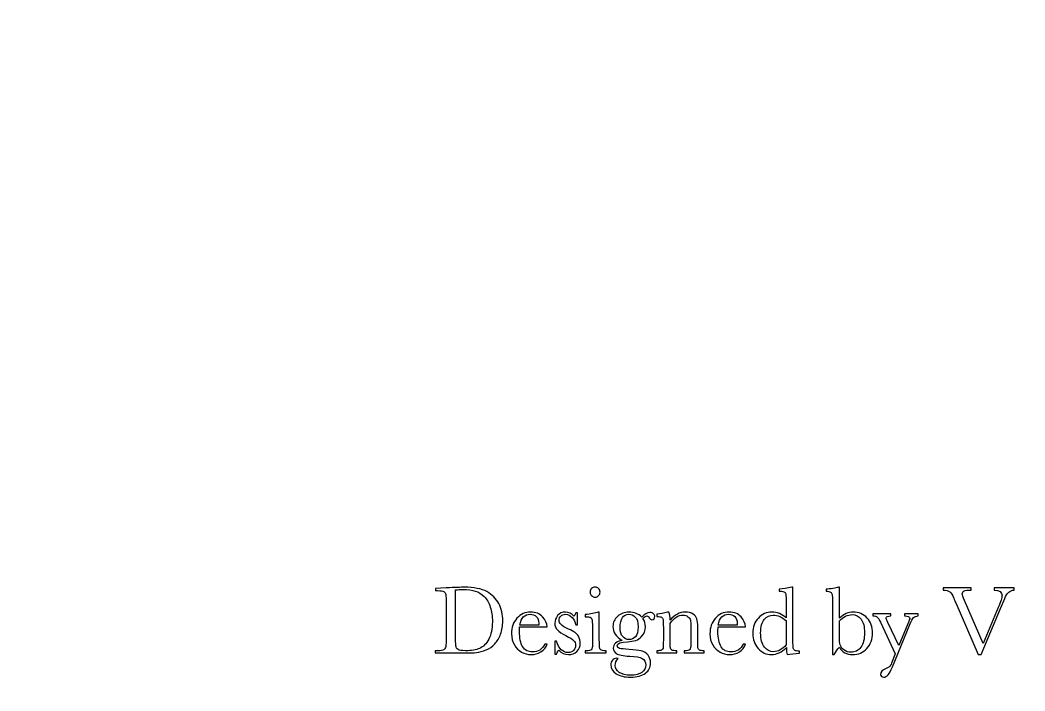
# Model space of a CAD drawing. Header units: centimetres. Extents: x -233 to -82, y 123 to 153.
# Drawn here: x -127.895 to -126.09, y 132.657 to 133.861 of the extents above; entities that cross this region are included whole.
import ezdxf

# ---------------------------------------------------------------- set-up
doc = ezdxf.new("R2010")
doc.units = ezdxf.units.CM
doc.header["$MEASUREMENT"] = 0
doc.layers.add('layer 1', color=7, linetype='Continuous')

msp = doc.modelspace()

# ---------------------------------------------------------------- linework, layer by layer
at = {"layer": 'layer 1', "color": 1, "lineweight": 9}
msp.add_open_spline([(-126.51636, 152.75145), (-126.51636, 152.75145), (-129.7739, 152.75145), (-129.7739, 152.75145), (-129.7739, 152.75145), (-129.7739, 152.75145), (-136.26995, 149.00072), (-136.26995, 149.00072), (-136.26995, 149.00072), (-136.26995, 149.00072), (-140.02277, 142.50252), (-140.02277, 142.50252), (-140.02277, 142.50252), (-140.02277, 142.50252), (-140.02277, 134.99898), (-140.02277, 134.99898), (-140.02277, 134.99898), (-140.02277, 134.99898), (-136.26995, 128.50081), (-136.26995, 128.50081), (-136.26995, 128.50081), (-136.26995, 128.50081), (-129.7739, 124.74796), (-129.7739, 124.74796), (-129.7739, 124.74796), (-129.7739, 124.74796), (-122.27036, 124.74796), (-122.27036, 124.74796), (-122.27036, 124.74796), (-122.27036, 124.74796), (-115.77213, 128.50081), (-115.77213, 128.50081), (-115.77213, 128.50081), (-115.77213, 128.50081), (-112.02146, 134.99898), (-112.02146, 134.99898), (-112.02146, 134.99898), (-112.02146, 134.99898), (-112.02146, 142.50252), (-112.02146, 142.50252), (-112.02146, 142.50252), (-112.02146, 142.50252), (-115.77213, 149.00072), (-115.77213, 149.00072), (-115.77213, 149.00072), (-115.77213, 149.00072), (-122.27036, 152.75145), (-122.27036, 152.75145), (-122.27036, 152.75145), (-122.27036, 152.75145), (-125.51514, 152.75145), (-125.51514, 152.75145)], degree=3, knots=[0, 0, 0, 0, 0.0714286, 0.0714286, 0.0714286, 0.0714286, 0.1428571, 0.1428571, 0.1428571, 0.1428571, 0.2142857, 0.2142857, 0.2142857, 0.2142857, 0.2857143, 0.2857143, 0.2857143, 0.2857143, 0.3571429, 0.3571429, 0.3571429, 0.3571429, 0.4285714, 0.4285714, 0.4285714, 0.4285714, 0.5, 0.5, 0.5, 0.5, 0.5714286, 0.5714286, 0.5714286, 0.5714286, 0.6428571, 0.6428571, 0.6428571, 0.6428571, 0.7142857, 0.7142857, 0.7142857, 0.7142857, 0.7857143, 0.7857143, 0.7857143, 0.7857143, 0.8571429, 0.8571429, 0.8571429, 0.8571429, 1, 1, 1, 1], dxfattribs=at)
at = {"layer": 'layer 1'}
for points, knots in [([(-127.14869, 132.84085), (-127.14869, 132.84085), (-127.12949, 132.8418), (-127.12949, 132.8418), (-127.12949, 132.8418), (-127.11349, 132.8426), (-127.10269, 132.843), (-127.09714, 132.843), (-127.09714, 132.843), (-127.07979, 132.843), (-127.06624, 132.84035), (-127.05654, 132.8351), (-127.05654, 132.8351), (-127.04684, 132.8298), (-127.03964, 132.82265), (-127.03489, 132.8136), (-127.03489, 132.8136), (-127.03014, 132.80455), (-127.02779, 132.7941), (-127.02779, 132.78225), (-127.02779, 132.78225), (-127.02779, 132.7737), (-127.02909, 132.7659), (-127.03164, 132.7588), (-127.03164, 132.7588), (-127.03424, 132.7517), (-127.03779, 132.7458), (-127.04229, 132.74115), (-127.04229, 132.74115), (-127.04679, 132.7365), (-127.05199, 132.73295), (-127.05794, 132.7305), (-127.05794, 132.7305), (-127.06389, 132.72805), (-127.06954, 132.7265), (-127.07489, 132.7259), (-127.07489, 132.7259), (-127.08024, 132.7253), (-127.08774, 132.725), (-127.09744, 132.725), (-127.09744, 132.725), (-127.09744, 132.725), (-127.14924, 132.725), (-127.14924, 132.725), (-127.14924, 132.725), (-127.14924, 132.725), (-127.14924, 132.72895), (-127.14924, 132.72895), (-127.14924, 132.72895), (-127.14924, 132.72895), (-127.14439, 132.72895), (-127.14439, 132.72895), (-127.14439, 132.72895), (-127.13939, 132.72895), (-127.13594, 132.7296), (-127.13399, 132.73085), (-127.13399, 132.73085), (-127.13209, 132.7321), (-127.13084, 132.7341), (-127.13029, 132.73675), (-127.13029, 132.73675), (-127.12974, 132.7394), (-127.12949, 132.74565), (-127.12949, 132.7554), (-127.12949, 132.7554), (-127.12949, 132.7554), (-127.12949, 132.81175), (-127.12949, 132.81175), (-127.12949, 132.81175), (-127.12949, 132.82105), (-127.12974, 132.82705), (-127.13029, 132.8298), (-127.13029, 132.8298), (-127.13084, 132.8325), (-127.13199, 132.83435), (-127.13374, 132.8354), (-127.13374, 132.8354), (-127.13549, 132.8364), (-127.13934, 132.8369), (-127.14524, 132.8369), (-127.14524, 132.8369), (-127.14524, 132.8369), (-127.14869, 132.8369), (-127.14869, 132.8369), (-127.14869, 132.8369), (-127.14869, 132.8369), (-127.14869, 132.84085), (-127.14869, 132.84085)], [0, 0, 0, 0, 0.0434783, 0.0434783, 0.0434783, 0.0434783, 0.0869565, 0.0869565, 0.0869565, 0.0869565, 0.1304348, 0.1304348, 0.1304348, 0.1304348, 0.173913, 0.173913, 0.173913, 0.173913, 0.2173913, 0.2173913, 0.2173913, 0.2173913, 0.2608696, 0.2608696, 0.2608696, 0.2608696, 0.3043478, 0.3043478, 0.3043478, 0.3043478, 0.3478261, 0.3478261, 0.3478261, 0.3478261, 0.3913043, 0.3913043, 0.3913043, 0.3913043, 0.4347826, 0.4347826, 0.4347826, 0.4347826, 0.4782609, 0.4782609, 0.4782609, 0.4782609, 0.5217391, 0.5217391, 0.5217391, 0.5217391, 0.5652174, 0.5652174, 0.5652174, 0.5652174, 0.6086957, 0.6086957, 0.6086957, 0.6086957, 0.6521739, 0.6521739, 0.6521739, 0.6521739, 0.6956522, 0.6956522, 0.6956522, 0.6956522, 0.7391304, 0.7391304, 0.7391304, 0.7391304, 0.7826087, 0.7826087, 0.7826087, 0.7826087, 0.826087, 0.826087, 0.826087, 0.826087, 0.8695652, 0.8695652, 0.8695652, 0.8695652, 0.9130435, 0.9130435, 0.9130435, 0.9130435, 1, 1, 1, 1]), ([(-127.11269, 132.83845), (-127.11269, 132.83845), (-127.11269, 132.7604), (-127.11269, 132.7604), (-127.11269, 132.7604), (-127.11269, 132.74885), (-127.11249, 132.74145), (-127.11204, 132.7381), (-127.11204, 132.7381), (-127.11159, 132.73475), (-127.11029, 132.73245), (-127.10814, 132.7311), (-127.10814, 132.7311), (-127.10599, 132.72975), (-127.10149, 132.72905), (-127.09454, 132.72905), (-127.09454, 132.72905), (-127.08439, 132.72905), (-127.07599, 132.73045), (-127.06944, 132.73325), (-127.06944, 132.73325), (-127.06289, 132.736), (-127.05744, 132.7415), (-127.05304, 132.7497), (-127.05304, 132.7497), (-127.04869, 132.75785), (-127.04649, 132.7683), (-127.04649, 132.781), (-127.04649, 132.781), (-127.04649, 132.79085), (-127.04774, 132.7997), (-127.05029, 132.80745), (-127.05029, 132.80745), (-127.05284, 132.8152), (-127.05654, 132.8215), (-127.06129, 132.82635), (-127.06129, 132.82635), (-127.06604, 132.8312), (-127.07134, 132.8345), (-127.07714, 132.83625), (-127.07714, 132.83625), (-127.08294, 132.838), (-127.09039, 132.83885), (-127.09944, 132.83885), (-127.09944, 132.83885), (-127.10379, 132.83885), (-127.10824, 132.8387), (-127.11269, 132.83845)], [0, 0, 0, 0, 0.0769231, 0.0769231, 0.0769231, 0.0769231, 0.1538462, 0.1538462, 0.1538462, 0.1538462, 0.2307692, 0.2307692, 0.2307692, 0.2307692, 0.3076923, 0.3076923, 0.3076923, 0.3076923, 0.3846154, 0.3846154, 0.3846154, 0.3846154, 0.4615385, 0.4615385, 0.4615385, 0.4615385, 0.5384615, 0.5384615, 0.5384615, 0.5384615, 0.6153846, 0.6153846, 0.6153846, 0.6153846, 0.6923077, 0.6923077, 0.6923077, 0.6923077, 0.7692308, 0.7692308, 0.7692308, 0.7692308, 0.8461538, 0.8461538, 0.8461538, 0.8461538, 1, 1, 1, 1]), ([(-126.87094, 132.8344), (-126.87094, 132.83685), (-126.87004, 132.839), (-126.86829, 132.8408), (-126.86829, 132.8408), (-126.86654, 132.84255), (-126.86444, 132.84345), (-126.86199, 132.84345), (-126.86199, 132.84345), (-126.85954, 132.84345), (-126.85744, 132.84255), (-126.85569, 132.8408), (-126.85569, 132.8408), (-126.85394, 132.839), (-126.85309, 132.83685), (-126.85309, 132.8344), (-126.85309, 132.8344), (-126.85309, 132.83185), (-126.85394, 132.8297), (-126.85569, 132.82795), (-126.85569, 132.82795), (-126.85744, 132.82615), (-126.85954, 132.82525), (-126.86199, 132.82525), (-126.86199, 132.82525), (-126.86444, 132.82525), (-126.86654, 132.82615), (-126.86829, 132.82795), (-126.86829, 132.82795), (-126.87004, 132.8297), (-126.87094, 132.83185), (-126.87094, 132.8344)], [0, 0, 0, 0, 0.1111111, 0.1111111, 0.1111111, 0.1111111, 0.2222222, 0.2222222, 0.2222222, 0.2222222, 0.3333333, 0.3333333, 0.3333333, 0.3333333, 0.4444444, 0.4444444, 0.4444444, 0.4444444, 0.5555556, 0.5555556, 0.5555556, 0.5555556, 0.6666667, 0.6666667, 0.6666667, 0.6666667, 0.7777778, 0.7777778, 0.7777778, 0.7777778, 1, 1, 1, 1]), ([(-126.51884, 132.78805), (-126.51884, 132.78805), (-126.51884, 132.8156), (-126.51884, 132.8156), (-126.51884, 132.8156), (-126.51884, 132.82315), (-126.51894, 132.8279), (-126.51914, 132.82985), (-126.51914, 132.82985), (-126.51934, 132.8318), (-126.52014, 132.83325), (-126.52159, 132.8343), (-126.52159, 132.8343), (-126.52304, 132.83535), (-126.52564, 132.83585), (-126.52929, 132.83585), (-126.52929, 132.83585), (-126.52929, 132.83585), (-126.53109, 132.83585), (-126.53109, 132.83585), (-126.53109, 132.83585), (-126.53109, 132.83585), (-126.53109, 132.8398), (-126.53109, 132.8398), (-126.53109, 132.8398), (-126.52414, 132.83995), (-126.51654, 132.8412), (-126.50824, 132.84345), (-126.50824, 132.84345), (-126.50824, 132.84345), (-126.50644, 132.84345), (-126.50644, 132.84345), (-126.50644, 132.84345), (-126.50644, 132.84345), (-126.50644, 132.7486), (-126.50644, 132.7486), (-126.50644, 132.7486), (-126.50644, 132.7404), (-126.50629, 132.7354), (-126.50599, 132.73365), (-126.50599, 132.73365), (-126.50574, 132.73185), (-126.50484, 132.7305), (-126.50329, 132.72965), (-126.50329, 132.72965), (-126.50179, 132.7288), (-126.49899, 132.72835), (-126.49484, 132.72835), (-126.49484, 132.72835), (-126.49484, 132.72835), (-126.49484, 132.7244), (-126.49484, 132.7244), (-126.49484, 132.7244), (-126.50319, 132.72425), (-126.51059, 132.7235), (-126.51704, 132.72215), (-126.51704, 132.72215), (-126.51774, 132.72485), (-126.51809, 132.7291), (-126.51809, 132.7349), (-126.51809, 132.7349), (-126.52234, 132.73065), (-126.52669, 132.7275), (-126.53119, 132.72535), (-126.53119, 132.72535), (-126.53574, 132.7232), (-126.54039, 132.72215), (-126.54519, 132.72215), (-126.54519, 132.72215), (-126.55434, 132.72215), (-126.56219, 132.72585), (-126.56884, 132.7332), (-126.56884, 132.7332), (-126.57549, 132.74055), (-126.57879, 132.74945), (-126.57879, 132.7599), (-126.57879, 132.7599), (-126.57879, 132.77135), (-126.57539, 132.78065), (-126.56864, 132.78775), (-126.56864, 132.78775), (-126.56189, 132.79485), (-126.55379, 132.7984), (-126.54444, 132.7984), (-126.54444, 132.7984), (-126.53969, 132.7984), (-126.53514, 132.79755), (-126.53089, 132.7958), (-126.53089, 132.7958), (-126.52664, 132.79405), (-126.52264, 132.7915), (-126.51884, 132.78805)], [0, 0, 0, 0, 0.0416667, 0.0416667, 0.0416667, 0.0416667, 0.0833333, 0.0833333, 0.0833333, 0.0833333, 0.125, 0.125, 0.125, 0.125, 0.1666667, 0.1666667, 0.1666667, 0.1666667, 0.2083333, 0.2083333, 0.2083333, 0.2083333, 0.25, 0.25, 0.25, 0.25, 0.2916667, 0.2916667, 0.2916667, 0.2916667, 0.3333333, 0.3333333, 0.3333333, 0.3333333, 0.375, 0.375, 0.375, 0.375, 0.4166667, 0.4166667, 0.4166667, 0.4166667, 0.4583333, 0.4583333, 0.4583333, 0.4583333, 0.5, 0.5, 0.5, 0.5, 0.5416667, 0.5416667, 0.5416667, 0.5416667, 0.5833333, 0.5833333, 0.5833333, 0.5833333, 0.625, 0.625, 0.625, 0.625, 0.6666667, 0.6666667, 0.6666667, 0.6666667, 0.7083333, 0.7083333, 0.7083333, 0.7083333, 0.75, 0.75, 0.75, 0.75, 0.7916667, 0.7916667, 0.7916667, 0.7916667, 0.8333333, 0.8333333, 0.8333333, 0.8333333, 0.875, 0.875, 0.875, 0.875, 0.9166667, 0.9166667, 0.9166667, 0.9166667, 1, 1, 1, 1]), ([(-126.43214, 132.72215), (-126.43214, 132.72215), (-126.43549, 132.72215), (-126.43549, 132.72215), (-126.43549, 132.72215), (-126.43549, 132.72215), (-126.43549, 132.81655), (-126.43549, 132.81655), (-126.43549, 132.81655), (-126.43549, 132.82345), (-126.43569, 132.8279), (-126.43604, 132.8299), (-126.43604, 132.8299), (-126.43639, 132.8319), (-126.43734, 132.8334), (-126.43889, 132.8344), (-126.43889, 132.8344), (-126.44044, 132.83535), (-126.44309, 132.83585), (-126.44684, 132.83585), (-126.44684, 132.83585), (-126.44684, 132.83585), (-126.44684, 132.8398), (-126.44684, 132.8398), (-126.44684, 132.8398), (-126.44349, 132.8398), (-126.43939, 132.8402), (-126.43464, 132.841), (-126.43464, 132.841), (-126.42989, 132.8418), (-126.42664, 132.8426), (-126.42489, 132.84345), (-126.42489, 132.84345), (-126.42489, 132.84345), (-126.42309, 132.84345), (-126.42309, 132.84345), (-126.42309, 132.84345), (-126.42309, 132.84345), (-126.42309, 132.7876), (-126.42309, 132.7876), (-126.42309, 132.7876), (-126.41904, 132.79125), (-126.41499, 132.79395), (-126.41084, 132.79575), (-126.41084, 132.79575), (-126.40669, 132.7975), (-126.40254, 132.7984), (-126.39829, 132.7984), (-126.39829, 132.7984), (-126.38814, 132.7984), (-126.37979, 132.79485), (-126.37329, 132.7878), (-126.37329, 132.7878), (-126.36684, 132.78075), (-126.36359, 132.7717), (-126.36359, 132.76075), (-126.36359, 132.76075), (-126.36359, 132.7497), (-126.36689, 132.74055), (-126.37354, 132.7332), (-126.37354, 132.7332), (-126.38019, 132.72585), (-126.38884, 132.72215), (-126.39949, 132.72215), (-126.39949, 132.72215), (-126.40474, 132.72215), (-126.40929, 132.72325), (-126.41324, 132.72545), (-126.41324, 132.72545), (-126.41719, 132.7276), (-126.42044, 132.73085), (-126.42309, 132.73515), (-126.42309, 132.73515), (-126.42684, 132.7314), (-126.42984, 132.7271), (-126.43214, 132.72215)], [0, 0, 0, 0, 0.05, 0.05, 0.05, 0.05, 0.1, 0.1, 0.1, 0.1, 0.15, 0.15, 0.15, 0.15, 0.2, 0.2, 0.2, 0.2, 0.25, 0.25, 0.25, 0.25, 0.3, 0.3, 0.3, 0.3, 0.35, 0.35, 0.35, 0.35, 0.4, 0.4, 0.4, 0.4, 0.45, 0.45, 0.45, 0.45, 0.5, 0.5, 0.5, 0.5, 0.55, 0.55, 0.55, 0.55, 0.6, 0.6, 0.6, 0.6, 0.65, 0.65, 0.65, 0.65, 0.7, 0.7, 0.7, 0.7, 0.75, 0.75, 0.75, 0.75, 0.8, 0.8, 0.8, 0.8, 0.85, 0.85, 0.85, 0.85, 0.9, 0.9, 0.9, 0.9, 1, 1, 1, 1]), ([(-126.16843, 132.72225), (-126.16843, 132.72225), (-126.17378, 132.72225), (-126.17378, 132.72225), (-126.17378, 132.72225), (-126.17378, 132.72225), (-126.21408, 132.8151), (-126.21408, 132.8151), (-126.21408, 132.8151), (-126.21483, 132.81675), (-126.21603, 132.81965), (-126.21763, 132.8237), (-126.21763, 132.8237), (-126.21988, 132.8292), (-126.22223, 132.8329), (-126.22468, 132.8348), (-126.22468, 132.8348), (-126.22713, 132.8367), (-126.23113, 132.8377), (-126.23668, 132.83785), (-126.23668, 132.83785), (-126.23668, 132.83785), (-126.23668, 132.8418), (-126.23668, 132.8418), (-126.23668, 132.8418), (-126.23668, 132.8418), (-126.18638, 132.8418), (-126.18638, 132.8418), (-126.18638, 132.8418), (-126.18638, 132.8418), (-126.18638, 132.83785), (-126.18638, 132.83785), (-126.18638, 132.83785), (-126.19263, 132.83785), (-126.19683, 132.8374), (-126.19898, 132.83645), (-126.19898, 132.83645), (-126.20113, 132.8355), (-126.20223, 132.83375), (-126.20223, 132.8312), (-126.20223, 132.8312), (-126.20223, 132.82955), (-126.20088, 132.82565), (-126.19818, 132.8195), (-126.19818, 132.8195), (-126.19818, 132.8195), (-126.16458, 132.74195), (-126.16458, 132.74195), (-126.16458, 132.74195), (-126.16458, 132.74195), (-126.13763, 132.8065), (-126.13763, 132.8065), (-126.13763, 132.8065), (-126.13308, 132.81725), (-126.13083, 132.8243), (-126.13083, 132.8276), (-126.13083, 132.8276), (-126.13083, 132.8342), (-126.13548, 132.8376), (-126.14483, 132.83785), (-126.14483, 132.83785), (-126.14483, 132.83785), (-126.14483, 132.8418), (-126.14483, 132.8418), (-126.14483, 132.8418), (-126.14483, 132.8418), (-126.10918, 132.8418), (-126.10918, 132.8418), (-126.10918, 132.8418), (-126.10918, 132.8418), (-126.10918, 132.83785), (-126.10918, 132.83785), (-126.10918, 132.83785), (-126.11283, 132.8377), (-126.11598, 132.8364), (-126.11873, 132.83395), (-126.11873, 132.83395), (-126.12148, 132.8315), (-126.12388, 132.82785), (-126.12588, 132.8231), (-126.12588, 132.8231), (-126.12588, 132.8231), (-126.13373, 132.80475), (-126.13373, 132.80475), (-126.13373, 132.80475), (-126.13373, 132.80475), (-126.16843, 132.72225), (-126.16843, 132.72225)], [0, 0, 0, 0, 0.0434783, 0.0434783, 0.0434783, 0.0434783, 0.0869565, 0.0869565, 0.0869565, 0.0869565, 0.1304348, 0.1304348, 0.1304348, 0.1304348, 0.173913, 0.173913, 0.173913, 0.173913, 0.2173913, 0.2173913, 0.2173913, 0.2173913, 0.2608696, 0.2608696, 0.2608696, 0.2608696, 0.3043478, 0.3043478, 0.3043478, 0.3043478, 0.3478261, 0.3478261, 0.3478261, 0.3478261, 0.3913043, 0.3913043, 0.3913043, 0.3913043, 0.4347826, 0.4347826, 0.4347826, 0.4347826, 0.4782609, 0.4782609, 0.4782609, 0.4782609, 0.5217391, 0.5217391, 0.5217391, 0.5217391, 0.5652174, 0.5652174, 0.5652174, 0.5652174, 0.6086957, 0.6086957, 0.6086957, 0.6086957, 0.6521739, 0.6521739, 0.6521739, 0.6521739, 0.6956522, 0.6956522, 0.6956522, 0.6956522, 0.7391304, 0.7391304, 0.7391304, 0.7391304, 0.7826087, 0.7826087, 0.7826087, 0.7826087, 0.826087, 0.826087, 0.826087, 0.826087, 0.8695652, 0.8695652, 0.8695652, 0.8695652, 0.9130435, 0.9130435, 0.9130435, 0.9130435, 1, 1, 1, 1]), ([(-126.94829, 132.7717), (-126.94829, 132.7717), (-126.99749, 132.7717), (-126.99749, 132.7717), (-126.99749, 132.7717), (-126.99769, 132.7683), (-126.99779, 132.76575), (-126.99779, 132.7641), (-126.99779, 132.7641), (-126.99779, 132.7517), (-126.99584, 132.7424), (-126.99199, 132.73615), (-126.99199, 132.73615), (-126.98814, 132.7299), (-126.98234, 132.7268), (-126.97464, 132.7268), (-126.97464, 132.7268), (-126.96419, 132.7268), (-126.95679, 132.7315), (-126.95244, 132.74085), (-126.95244, 132.74085), (-126.95244, 132.74085), (-126.94829, 132.74085), (-126.94829, 132.74085), (-126.94829, 132.74085), (-126.95014, 132.735), (-126.95374, 132.7304), (-126.95919, 132.7271), (-126.95919, 132.7271), (-126.96464, 132.7238), (-126.97059, 132.72215), (-126.97704, 132.72215), (-126.97704, 132.72215), (-126.98299, 132.72215), (-126.98864, 132.72365), (-126.99394, 132.7267), (-126.99394, 132.7267), (-126.99929, 132.7297), (-127.00364, 132.73395), (-127.00699, 132.7395), (-127.00699, 132.7395), (-127.01039, 132.745), (-127.01209, 132.7517), (-127.01209, 132.75955), (-127.01209, 132.75955), (-127.01209, 132.7707), (-127.00884, 132.77995), (-127.00229, 132.78735), (-127.00229, 132.78735), (-126.99574, 132.7947), (-126.98759, 132.7984), (-126.97774, 132.7984), (-126.97774, 132.7984), (-126.96849, 132.7984), (-126.96134, 132.7956), (-126.95629, 132.78995), (-126.95629, 132.78995), (-126.95124, 132.7843), (-126.94859, 132.77825), (-126.94829, 132.7717)], [0, 0, 0, 0, 0.0625, 0.0625, 0.0625, 0.0625, 0.125, 0.125, 0.125, 0.125, 0.1875, 0.1875, 0.1875, 0.1875, 0.25, 0.25, 0.25, 0.25, 0.3125, 0.3125, 0.3125, 0.3125, 0.375, 0.375, 0.375, 0.375, 0.4375, 0.4375, 0.4375, 0.4375, 0.5, 0.5, 0.5, 0.5, 0.5625, 0.5625, 0.5625, 0.5625, 0.625, 0.625, 0.625, 0.625, 0.6875, 0.6875, 0.6875, 0.6875, 0.75, 0.75, 0.75, 0.75, 0.8125, 0.8125, 0.8125, 0.8125, 0.875, 0.875, 0.875, 0.875, 1, 1, 1, 1]), ([(-126.96334, 132.77515), (-126.96319, 132.77645), (-126.96309, 132.7776), (-126.96309, 132.77865), (-126.96309, 132.77865), (-126.96309, 132.7837), (-126.96459, 132.78765), (-126.96754, 132.79045), (-126.96754, 132.79045), (-126.97049, 132.7932), (-126.97414, 132.7946), (-126.97844, 132.7946), (-126.97844, 132.7946), (-126.98889, 132.7946), (-126.99509, 132.7881), (-126.99714, 132.77515), (-126.99714, 132.77515), (-126.99714, 132.77515), (-126.96334, 132.77515), (-126.96334, 132.77515)], [0, 0, 0, 0, 0.1666667, 0.1666667, 0.1666667, 0.1666667, 0.3333333, 0.3333333, 0.3333333, 0.3333333, 0.5, 0.5, 0.5, 0.5, 0.6666667, 0.6666667, 0.6666667, 0.6666667, 1, 1, 1, 1]), ([(-126.93444, 132.72275), (-126.93444, 132.72275), (-126.93444, 132.74595), (-126.93444, 132.74595), (-126.93444, 132.74595), (-126.93444, 132.74595), (-126.93109, 132.74595), (-126.93109, 132.74595), (-126.93109, 132.74595), (-126.92719, 132.73255), (-126.92019, 132.72585), (-126.91014, 132.72585), (-126.91014, 132.72585), (-126.90579, 132.72585), (-126.90249, 132.7272), (-126.90034, 132.72985), (-126.90034, 132.72985), (-126.89819, 132.7325), (-126.89714, 132.73535), (-126.89714, 132.7385), (-126.89714, 132.7385), (-126.89714, 132.7422), (-126.89829, 132.7452), (-126.90059, 132.74755), (-126.90059, 132.74755), (-126.90294, 132.7499), (-126.90754, 132.75275), (-126.91429, 132.7561), (-126.91429, 132.7561), (-126.92144, 132.7596), (-126.92654, 132.76305), (-126.92964, 132.76645), (-126.92964, 132.76645), (-126.93274, 132.76975), (-126.93429, 132.77385), (-126.93429, 132.77875), (-126.93429, 132.77875), (-126.93429, 132.7834), (-126.93264, 132.7878), (-126.92929, 132.79205), (-126.92929, 132.79205), (-126.92594, 132.7963), (-126.92129, 132.7984), (-126.91524, 132.7984), (-126.91524, 132.7984), (-126.90909, 132.7984), (-126.90404, 132.7959), (-126.89999, 132.7909), (-126.89999, 132.7909), (-126.89914, 132.79175), (-126.89799, 132.79385), (-126.89664, 132.79715), (-126.89664, 132.79715), (-126.89664, 132.79715), (-126.89344, 132.79715), (-126.89344, 132.79715), (-126.89344, 132.79715), (-126.89344, 132.79715), (-126.89344, 132.7754), (-126.89344, 132.7754), (-126.89344, 132.7754), (-126.89344, 132.7754), (-126.89664, 132.7754), (-126.89664, 132.7754), (-126.89664, 132.7754), (-126.89779, 132.7806), (-126.89999, 132.7851), (-126.90329, 132.78885), (-126.90329, 132.78885), (-126.90659, 132.7926), (-126.91049, 132.7945), (-126.91499, 132.7945), (-126.91499, 132.7945), (-126.91844, 132.7945), (-126.92119, 132.79345), (-126.92334, 132.79135), (-126.92334, 132.79135), (-126.92549, 132.7892), (-126.92654, 132.78675), (-126.92654, 132.7839), (-126.92654, 132.7839), (-126.92654, 132.7808), (-126.92534, 132.77815), (-126.92299, 132.7759), (-126.92299, 132.7759), (-126.92069, 132.7736), (-126.91629, 132.771), (-126.90979, 132.76805), (-126.90979, 132.76805), (-126.90004, 132.76365), (-126.89409, 132.75935), (-126.89189, 132.75515), (-126.89189, 132.75515), (-126.88974, 132.7509), (-126.88864, 132.7468), (-126.88864, 132.7429), (-126.88864, 132.7429), (-126.88864, 132.73675), (-126.89064, 132.7318), (-126.89469, 132.72795), (-126.89469, 132.72795), (-126.89874, 132.7241), (-126.90384, 132.72215), (-126.90999, 132.72215), (-126.90999, 132.72215), (-126.91644, 132.72215), (-126.92224, 132.7248), (-126.92729, 132.73015), (-126.92729, 132.73015), (-126.92884, 132.72845), (-126.93014, 132.726), (-126.93109, 132.72275), (-126.93109, 132.72275), (-126.93109, 132.72275), (-126.93444, 132.72275), (-126.93444, 132.72275)], [0, 0, 0, 0, 0.0333333, 0.0333333, 0.0333333, 0.0333333, 0.0666667, 0.0666667, 0.0666667, 0.0666667, 0.1, 0.1, 0.1, 0.1, 0.1333333, 0.1333333, 0.1333333, 0.1333333, 0.1666667, 0.1666667, 0.1666667, 0.1666667, 0.2, 0.2, 0.2, 0.2, 0.2333333, 0.2333333, 0.2333333, 0.2333333, 0.2666667, 0.2666667, 0.2666667, 0.2666667, 0.3, 0.3, 0.3, 0.3, 0.3333333, 0.3333333, 0.3333333, 0.3333333, 0.3666667, 0.3666667, 0.3666667, 0.3666667, 0.4, 0.4, 0.4, 0.4, 0.4333333, 0.4333333, 0.4333333, 0.4333333, 0.4666667, 0.4666667, 0.4666667, 0.4666667, 0.5, 0.5, 0.5, 0.5, 0.5333333, 0.5333333, 0.5333333, 0.5333333, 0.5666667, 0.5666667, 0.5666667, 0.5666667, 0.6, 0.6, 0.6, 0.6, 0.6333333, 0.6333333, 0.6333333, 0.6333333, 0.6666667, 0.6666667, 0.6666667, 0.6666667, 0.7, 0.7, 0.7, 0.7, 0.7333333, 0.7333333, 0.7333333, 0.7333333, 0.7666667, 0.7666667, 0.7666667, 0.7666667, 0.8, 0.8, 0.8, 0.8, 0.8333333, 0.8333333, 0.8333333, 0.8333333, 0.8666667, 0.8666667, 0.8666667, 0.8666667, 0.9, 0.9, 0.9, 0.9, 0.9333333, 0.9333333, 0.9333333, 0.9333333, 1, 1, 1, 1]), ([(-126.85434, 132.7984), (-126.85434, 132.7984), (-126.85434, 132.7492), (-126.85434, 132.7492), (-126.85434, 132.7492), (-126.85434, 132.74165), (-126.85424, 132.73695), (-126.85399, 132.735), (-126.85399, 132.735), (-126.85374, 132.73305), (-126.85294, 132.73155), (-126.85149, 132.7305), (-126.85149, 132.7305), (-126.85004, 132.72945), (-126.84749, 132.72895), (-126.84379, 132.72895), (-126.84379, 132.72895), (-126.84379, 132.72895), (-126.84199, 132.72895), (-126.84199, 132.72895), (-126.84199, 132.72895), (-126.84199, 132.72895), (-126.84199, 132.725), (-126.84199, 132.725), (-126.84199, 132.725), (-126.84199, 132.725), (-126.87999, 132.725), (-126.87999, 132.725), (-126.87999, 132.725), (-126.87999, 132.725), (-126.87999, 132.72895), (-126.87999, 132.72895), (-126.87999, 132.72895), (-126.87999, 132.72895), (-126.87704, 132.72895), (-126.87704, 132.72895), (-126.87704, 132.72895), (-126.87299, 132.72895), (-126.87034, 132.72955), (-126.86909, 132.73075), (-126.86909, 132.73075), (-126.86784, 132.7319), (-126.86714, 132.7333), (-126.86694, 132.73495), (-126.86694, 132.73495), (-126.86674, 132.7366), (-126.86664, 132.74135), (-126.86664, 132.7492), (-126.86664, 132.7492), (-126.86664, 132.7492), (-126.86664, 132.77055), (-126.86664, 132.77055), (-126.86664, 132.77055), (-126.86664, 132.7788), (-126.86704, 132.7839), (-126.86779, 132.78575), (-126.86779, 132.78575), (-126.86854, 132.7876), (-126.86959, 132.78875), (-126.87089, 132.7892), (-126.87089, 132.7892), (-126.87219, 132.78965), (-126.87444, 132.78985), (-126.87764, 132.78985), (-126.87764, 132.78985), (-126.87764, 132.78985), (-126.87999, 132.78985), (-126.87999, 132.78985), (-126.87999, 132.78985), (-126.87999, 132.78985), (-126.87999, 132.7938), (-126.87999, 132.7938), (-126.87999, 132.7938), (-126.86974, 132.79485), (-126.86184, 132.79635), (-126.85619, 132.7984), (-126.85619, 132.7984), (-126.85619, 132.7984), (-126.85434, 132.7984), (-126.85434, 132.7984)], [0, 0, 0, 0, 0.047619, 0.047619, 0.047619, 0.047619, 0.0952381, 0.0952381, 0.0952381, 0.0952381, 0.1428571, 0.1428571, 0.1428571, 0.1428571, 0.1904762, 0.1904762, 0.1904762, 0.1904762, 0.2380952, 0.2380952, 0.2380952, 0.2380952, 0.2857143, 0.2857143, 0.2857143, 0.2857143, 0.3333333, 0.3333333, 0.3333333, 0.3333333, 0.3809524, 0.3809524, 0.3809524, 0.3809524, 0.4285714, 0.4285714, 0.4285714, 0.4285714, 0.4761905, 0.4761905, 0.4761905, 0.4761905, 0.5238095, 0.5238095, 0.5238095, 0.5238095, 0.5714286, 0.5714286, 0.5714286, 0.5714286, 0.6190476, 0.6190476, 0.6190476, 0.6190476, 0.6666667, 0.6666667, 0.6666667, 0.6666667, 0.7142857, 0.7142857, 0.7142857, 0.7142857, 0.7619048, 0.7619048, 0.7619048, 0.7619048, 0.8095238, 0.8095238, 0.8095238, 0.8095238, 0.8571429, 0.8571429, 0.8571429, 0.8571429, 0.9047619, 0.9047619, 0.9047619, 0.9047619, 1, 1, 1, 1]), ([(-126.77819, 132.78935), (-126.77329, 132.79485), (-126.76834, 132.7976), (-126.76334, 132.7976), (-126.76334, 132.7976), (-126.76059, 132.7976), (-126.75849, 132.79685), (-126.75694, 132.7954), (-126.75694, 132.7954), (-126.75544, 132.7939), (-126.75469, 132.79225), (-126.75469, 132.79045), (-126.75469, 132.79045), (-126.75469, 132.78665), (-126.75639, 132.78475), (-126.75984, 132.78475), (-126.75984, 132.78475), (-126.76174, 132.78475), (-126.76339, 132.78595), (-126.76474, 132.7883), (-126.76474, 132.7883), (-126.76599, 132.7905), (-126.76734, 132.7916), (-126.76869, 132.7916), (-126.76869, 132.7916), (-126.77089, 132.7916), (-126.77329, 132.7901), (-126.77594, 132.7871), (-126.77594, 132.7871), (-126.77294, 132.7824), (-126.77144, 132.7774), (-126.77144, 132.7721), (-126.77144, 132.7721), (-126.77144, 132.76525), (-126.77394, 132.75915), (-126.77889, 132.75385), (-126.77889, 132.75385), (-126.78384, 132.7485), (-126.79214, 132.74565), (-126.80384, 132.74525), (-126.80384, 132.74525), (-126.81599, 132.74485), (-126.82209, 132.7424), (-126.82209, 132.73785), (-126.82209, 132.73785), (-126.82209, 132.7357), (-126.82074, 132.7342), (-126.81799, 132.73335), (-126.81799, 132.73335), (-126.81529, 132.73245), (-126.80959, 132.73175), (-126.80094, 132.7313), (-126.80094, 132.7313), (-126.79144, 132.73085), (-126.78414, 132.72995), (-126.77904, 132.72865), (-126.77904, 132.72865), (-126.77394, 132.72735), (-126.76984, 132.72475), (-126.76679, 132.72085), (-126.76679, 132.72085), (-126.76374, 132.71695), (-126.76224, 132.7123), (-126.76224, 132.7069), (-126.76224, 132.7069), (-126.76224, 132.69935), (-126.76534, 132.6932), (-126.77154, 132.68855), (-126.77154, 132.68855), (-126.77774, 132.6839), (-126.78669, 132.6816), (-126.79834, 132.6816), (-126.79834, 132.6816), (-126.80899, 132.6816), (-126.81754, 132.68365), (-126.82399, 132.6878), (-126.82399, 132.6878), (-126.83044, 132.69195), (-126.83364, 132.69715), (-126.83364, 132.70345), (-126.83364, 132.70345), (-126.83364, 132.70695), (-126.83274, 132.7098), (-126.83089, 132.71205), (-126.83089, 132.71205), (-126.82904, 132.7143), (-126.82644, 132.71545), (-126.82304, 132.71545), (-126.82304, 132.71545), (-126.82214, 132.71545), (-126.82129, 132.7153), (-126.82054, 132.715), (-126.82054, 132.715), (-126.82409, 132.7111), (-126.82589, 132.70695), (-126.82589, 132.7026), (-126.82589, 132.7026), (-126.82589, 132.69755), (-126.82354, 132.6934), (-126.81879, 132.69005), (-126.81879, 132.69005), (-126.81404, 132.68675), (-126.80699, 132.6851), (-126.79754, 132.6851), (-126.79754, 132.6851), (-126.78919, 132.6851), (-126.78264, 132.6868), (-126.77794, 132.69015), (-126.77794, 132.69015), (-126.77329, 132.6935), (-126.77094, 132.6978), (-126.77094, 132.70305), (-126.77094, 132.70305), (-126.77094, 132.7088), (-126.77304, 132.71285), (-126.77724, 132.7152), (-126.77724, 132.7152), (-126.78144, 132.7175), (-126.78889, 132.71885), (-126.79964, 132.7193), (-126.79964, 132.7193), (-126.81199, 132.71985), (-126.81999, 132.72135), (-126.82364, 132.7239), (-126.82364, 132.7239), (-126.82734, 132.72635), (-126.82919, 132.72955), (-126.82919, 132.73345), (-126.82919, 132.73345), (-126.82919, 132.74095), (-126.82394, 132.7457), (-126.81339, 132.74765), (-126.81339, 132.74765), (-126.81884, 132.75085), (-126.82294, 132.75455), (-126.82569, 132.7587), (-126.82569, 132.7587), (-126.82844, 132.76285), (-126.82984, 132.76745), (-126.82984, 132.77255), (-126.82984, 132.77255), (-126.82984, 132.7797), (-126.82699, 132.7858), (-126.82134, 132.79085), (-126.82134, 132.79085), (-126.81569, 132.7959), (-126.80899, 132.7984), (-126.80124, 132.7984), (-126.80124, 132.7984), (-126.79169, 132.7984), (-126.78399, 132.7954), (-126.77819, 132.78935)], [0, 0, 0, 0, 0.025641, 0.025641, 0.025641, 0.025641, 0.0512821, 0.0512821, 0.0512821, 0.0512821, 0.0769231, 0.0769231, 0.0769231, 0.0769231, 0.1025641, 0.1025641, 0.1025641, 0.1025641, 0.1282051, 0.1282051, 0.1282051, 0.1282051, 0.1538462, 0.1538462, 0.1538462, 0.1538462, 0.1794872, 0.1794872, 0.1794872, 0.1794872, 0.2051282, 0.2051282, 0.2051282, 0.2051282, 0.2307692, 0.2307692, 0.2307692, 0.2307692, 0.2564103, 0.2564103, 0.2564103, 0.2564103, 0.2820513, 0.2820513, 0.2820513, 0.2820513, 0.3076923, 0.3076923, 0.3076923, 0.3076923, 0.3333333, 0.3333333, 0.3333333, 0.3333333, 0.3589744, 0.3589744, 0.3589744, 0.3589744, 0.3846154, 0.3846154, 0.3846154, 0.3846154, 0.4102564, 0.4102564, 0.4102564, 0.4102564, 0.4358974, 0.4358974, 0.4358974, 0.4358974, 0.4615385, 0.4615385, 0.4615385, 0.4615385, 0.4871795, 0.4871795, 0.4871795, 0.4871795, 0.5128205, 0.5128205, 0.5128205, 0.5128205, 0.5384615, 0.5384615, 0.5384615, 0.5384615, 0.5641026, 0.5641026, 0.5641026, 0.5641026, 0.5897436, 0.5897436, 0.5897436, 0.5897436, 0.6153846, 0.6153846, 0.6153846, 0.6153846, 0.6410256, 0.6410256, 0.6410256, 0.6410256, 0.6666667, 0.6666667, 0.6666667, 0.6666667, 0.6923077, 0.6923077, 0.6923077, 0.6923077, 0.7179487, 0.7179487, 0.7179487, 0.7179487, 0.7435897, 0.7435897, 0.7435897, 0.7435897, 0.7692308, 0.7692308, 0.7692308, 0.7692308, 0.7948718, 0.7948718, 0.7948718, 0.7948718, 0.8205128, 0.8205128, 0.8205128, 0.8205128, 0.8461538, 0.8461538, 0.8461538, 0.8461538, 0.8717949, 0.8717949, 0.8717949, 0.8717949, 0.8974359, 0.8974359, 0.8974359, 0.8974359, 0.9230769, 0.9230769, 0.9230769, 0.9230769, 0.9487179, 0.9487179, 0.9487179, 0.9487179, 1, 1, 1, 1]), ([(-126.81694, 132.77055), (-126.81694, 132.76315), (-126.81539, 132.75775), (-126.81234, 132.7543), (-126.81234, 132.7543), (-126.80929, 132.75085), (-126.80544, 132.7491), (-126.80074, 132.7491), (-126.80074, 132.7491), (-126.79639, 132.7491), (-126.79264, 132.7508), (-126.78949, 132.75425), (-126.78949, 132.75425), (-126.78634, 132.75765), (-126.78479, 132.7636), (-126.78479, 132.77205), (-126.78479, 132.77205), (-126.78479, 132.7805), (-126.78644, 132.78635), (-126.78979, 132.7896), (-126.78979, 132.7896), (-126.79314, 132.7928), (-126.79689, 132.7944), (-126.80109, 132.7944), (-126.80109, 132.7944), (-126.80634, 132.7944), (-126.81029, 132.79245), (-126.81294, 132.7885), (-126.81294, 132.7885), (-126.81559, 132.78455), (-126.81694, 132.77855), (-126.81694, 132.77055)], [0, 0, 0, 0, 0.1111111, 0.1111111, 0.1111111, 0.1111111, 0.2222222, 0.2222222, 0.2222222, 0.2222222, 0.3333333, 0.3333333, 0.3333333, 0.3333333, 0.4444444, 0.4444444, 0.4444444, 0.4444444, 0.5555556, 0.5555556, 0.5555556, 0.5555556, 0.6666667, 0.6666667, 0.6666667, 0.6666667, 0.7777778, 0.7777778, 0.7777778, 0.7777778, 1, 1, 1, 1]), ([(-126.73164, 132.7984), (-126.73164, 132.7984), (-126.72934, 132.7984), (-126.72934, 132.7984), (-126.72934, 132.7984), (-126.72799, 132.79485), (-126.72724, 132.79), (-126.72709, 132.78385), (-126.72709, 132.78385), (-126.72294, 132.7887), (-126.71864, 132.79235), (-126.71409, 132.7948), (-126.71409, 132.7948), (-126.70954, 132.7972), (-126.70484, 132.7984), (-126.69989, 132.7984), (-126.69989, 132.7984), (-126.69424, 132.7984), (-126.68964, 132.7972), (-126.68604, 132.79485), (-126.68604, 132.79485), (-126.68244, 132.7925), (-126.68014, 132.7896), (-126.67909, 132.7862), (-126.67909, 132.7862), (-126.67804, 132.78275), (-126.67754, 132.7778), (-126.67754, 132.77125), (-126.67754, 132.77125), (-126.67754, 132.77125), (-126.67754, 132.7492), (-126.67754, 132.7492), (-126.67754, 132.7492), (-126.67754, 132.74105), (-126.67739, 132.73605), (-126.67709, 132.7343), (-126.67709, 132.7343), (-126.67684, 132.73255), (-126.67594, 132.7312), (-126.67439, 132.7303), (-126.67439, 132.7303), (-126.67289, 132.7294), (-126.67009, 132.72895), (-126.66604, 132.72895), (-126.66604, 132.72895), (-126.66604, 132.72895), (-126.66604, 132.725), (-126.66604, 132.725), (-126.66604, 132.725), (-126.66604, 132.725), (-126.70209, 132.725), (-126.70209, 132.725), (-126.70209, 132.725), (-126.70209, 132.725), (-126.70209, 132.72895), (-126.70209, 132.72895), (-126.70209, 132.72895), (-126.70209, 132.72895), (-126.70049, 132.72895), (-126.70049, 132.72895), (-126.70049, 132.72895), (-126.69634, 132.72895), (-126.69364, 132.72955), (-126.69239, 132.7308), (-126.69239, 132.7308), (-126.69114, 132.732), (-126.69039, 132.7334), (-126.69024, 132.735), (-126.69024, 132.735), (-126.69009, 132.7366), (-126.68999, 132.74135), (-126.68999, 132.7492), (-126.68999, 132.7492), (-126.68999, 132.7492), (-126.68999, 132.77195), (-126.68999, 132.77195), (-126.68999, 132.77195), (-126.68999, 132.7775), (-126.69024, 132.7815), (-126.69079, 132.7839), (-126.69079, 132.7839), (-126.69134, 132.78625), (-126.69279, 132.78835), (-126.69514, 132.7902), (-126.69514, 132.7902), (-126.69754, 132.79205), (-126.70059, 132.79295), (-126.70424, 132.79295), (-126.70424, 132.79295), (-126.70844, 132.79295), (-126.71244, 132.7917), (-126.71624, 132.7892), (-126.71624, 132.7892), (-126.72009, 132.7867), (-126.72369, 132.78295), (-126.72709, 132.77795), (-126.72709, 132.77795), (-126.72709, 132.77795), (-126.72709, 132.7492), (-126.72709, 132.7492), (-126.72709, 132.7492), (-126.72709, 132.74105), (-126.72694, 132.73605), (-126.72659, 132.7343), (-126.72659, 132.7343), (-126.72629, 132.73255), (-126.72539, 132.7312), (-126.72384, 132.7303), (-126.72384, 132.7303), (-126.72234, 132.7294), (-126.71954, 132.72895), (-126.71539, 132.72895), (-126.71539, 132.72895), (-126.71539, 132.72895), (-126.71539, 132.725), (-126.71539, 132.725), (-126.71539, 132.725), (-126.71539, 132.725), (-126.75104, 132.725), (-126.75104, 132.725), (-126.75104, 132.725), (-126.75104, 132.725), (-126.75104, 132.72895), (-126.75104, 132.72895), (-126.75104, 132.72895), (-126.74709, 132.72895), (-126.74429, 132.72935), (-126.74274, 132.73015), (-126.74274, 132.73015), (-126.74119, 132.73095), (-126.74024, 132.7322), (-126.73989, 132.73385), (-126.73989, 132.73385), (-126.73954, 132.7355), (-126.73934, 132.7406), (-126.73934, 132.7492), (-126.73934, 132.7492), (-126.73934, 132.7492), (-126.73934, 132.7702), (-126.73934, 132.7702), (-126.73934, 132.7702), (-126.73934, 132.77845), (-126.73949, 132.78345), (-126.73979, 132.7852), (-126.73979, 132.7852), (-126.74009, 132.78695), (-126.74099, 132.78825), (-126.74254, 132.78915), (-126.74254, 132.78915), (-126.74409, 132.79), (-126.74689, 132.79045), (-126.75104, 132.79045), (-126.75104, 132.79045), (-126.75104, 132.79045), (-126.75104, 132.7944), (-126.75104, 132.7944), (-126.75104, 132.7944), (-126.74469, 132.7951), (-126.73824, 132.79645), (-126.73164, 132.7984)], [0, 0, 0, 0, 0.0243902, 0.0243902, 0.0243902, 0.0243902, 0.0487805, 0.0487805, 0.0487805, 0.0487805, 0.0731707, 0.0731707, 0.0731707, 0.0731707, 0.097561, 0.097561, 0.097561, 0.097561, 0.1219512, 0.1219512, 0.1219512, 0.1219512, 0.1463415, 0.1463415, 0.1463415, 0.1463415, 0.1707317, 0.1707317, 0.1707317, 0.1707317, 0.195122, 0.195122, 0.195122, 0.195122, 0.2195122, 0.2195122, 0.2195122, 0.2195122, 0.2439024, 0.2439024, 0.2439024, 0.2439024, 0.2682927, 0.2682927, 0.2682927, 0.2682927, 0.2926829, 0.2926829, 0.2926829, 0.2926829, 0.3170732, 0.3170732, 0.3170732, 0.3170732, 0.3414634, 0.3414634, 0.3414634, 0.3414634, 0.3658537, 0.3658537, 0.3658537, 0.3658537, 0.3902439, 0.3902439, 0.3902439, 0.3902439, 0.4146341, 0.4146341, 0.4146341, 0.4146341, 0.4390244, 0.4390244, 0.4390244, 0.4390244, 0.4634146, 0.4634146, 0.4634146, 0.4634146, 0.4878049, 0.4878049, 0.4878049, 0.4878049, 0.5121951, 0.5121951, 0.5121951, 0.5121951, 0.5365854, 0.5365854, 0.5365854, 0.5365854, 0.5609756, 0.5609756, 0.5609756, 0.5609756, 0.5853659, 0.5853659, 0.5853659, 0.5853659, 0.6097561, 0.6097561, 0.6097561, 0.6097561, 0.6341463, 0.6341463, 0.6341463, 0.6341463, 0.6585366, 0.6585366, 0.6585366, 0.6585366, 0.6829268, 0.6829268, 0.6829268, 0.6829268, 0.7073171, 0.7073171, 0.7073171, 0.7073171, 0.7317073, 0.7317073, 0.7317073, 0.7317073, 0.7560976, 0.7560976, 0.7560976, 0.7560976, 0.7804878, 0.7804878, 0.7804878, 0.7804878, 0.804878, 0.804878, 0.804878, 0.804878, 0.8292683, 0.8292683, 0.8292683, 0.8292683, 0.8536585, 0.8536585, 0.8536585, 0.8536585, 0.8780488, 0.8780488, 0.8780488, 0.8780488, 0.902439, 0.902439, 0.902439, 0.902439, 0.9268293, 0.9268293, 0.9268293, 0.9268293, 0.9512195, 0.9512195, 0.9512195, 0.9512195, 1, 1, 1, 1]), ([(-126.59179, 132.7717), (-126.59179, 132.7717), (-126.64099, 132.7717), (-126.64099, 132.7717), (-126.64099, 132.7717), (-126.64119, 132.7683), (-126.64129, 132.76575), (-126.64129, 132.7641), (-126.64129, 132.7641), (-126.64129, 132.7517), (-126.63934, 132.7424), (-126.63549, 132.73615), (-126.63549, 132.73615), (-126.63164, 132.7299), (-126.62584, 132.7268), (-126.61814, 132.7268), (-126.61814, 132.7268), (-126.60769, 132.7268), (-126.60029, 132.7315), (-126.59594, 132.74085), (-126.59594, 132.74085), (-126.59594, 132.74085), (-126.59179, 132.74085), (-126.59179, 132.74085), (-126.59179, 132.74085), (-126.59364, 132.735), (-126.59724, 132.7304), (-126.60269, 132.7271), (-126.60269, 132.7271), (-126.60814, 132.7238), (-126.61409, 132.72215), (-126.62054, 132.72215), (-126.62054, 132.72215), (-126.62649, 132.72215), (-126.63214, 132.72365), (-126.63744, 132.7267), (-126.63744, 132.7267), (-126.64279, 132.7297), (-126.64714, 132.73395), (-126.65049, 132.7395), (-126.65049, 132.7395), (-126.65389, 132.745), (-126.65559, 132.7517), (-126.65559, 132.75955), (-126.65559, 132.75955), (-126.65559, 132.7707), (-126.65234, 132.77995), (-126.64579, 132.78735), (-126.64579, 132.78735), (-126.63924, 132.7947), (-126.63109, 132.7984), (-126.62124, 132.7984), (-126.62124, 132.7984), (-126.61199, 132.7984), (-126.60484, 132.7956), (-126.59979, 132.78995), (-126.59979, 132.78995), (-126.59474, 132.7843), (-126.59209, 132.77825), (-126.59179, 132.7717)], [0, 0, 0, 0, 0.0625, 0.0625, 0.0625, 0.0625, 0.125, 0.125, 0.125, 0.125, 0.1875, 0.1875, 0.1875, 0.1875, 0.25, 0.25, 0.25, 0.25, 0.3125, 0.3125, 0.3125, 0.3125, 0.375, 0.375, 0.375, 0.375, 0.4375, 0.4375, 0.4375, 0.4375, 0.5, 0.5, 0.5, 0.5, 0.5625, 0.5625, 0.5625, 0.5625, 0.625, 0.625, 0.625, 0.625, 0.6875, 0.6875, 0.6875, 0.6875, 0.75, 0.75, 0.75, 0.75, 0.8125, 0.8125, 0.8125, 0.8125, 0.875, 0.875, 0.875, 0.875, 1, 1, 1, 1]), ([(-126.60684, 132.77515), (-126.60669, 132.77645), (-126.60659, 132.7776), (-126.60659, 132.77865), (-126.60659, 132.77865), (-126.60659, 132.7837), (-126.60809, 132.78765), (-126.61104, 132.79045), (-126.61104, 132.79045), (-126.61399, 132.7932), (-126.61764, 132.7946), (-126.62194, 132.7946), (-126.62194, 132.7946), (-126.63239, 132.7946), (-126.63859, 132.7881), (-126.64064, 132.77515), (-126.64064, 132.77515), (-126.64064, 132.77515), (-126.60684, 132.77515), (-126.60684, 132.77515)], [0, 0, 0, 0, 0.1666667, 0.1666667, 0.1666667, 0.1666667, 0.3333333, 0.3333333, 0.3333333, 0.3333333, 0.5, 0.5, 0.5, 0.5, 0.6666667, 0.6666667, 0.6666667, 0.6666667, 1, 1, 1, 1]), ([(-126.51884, 132.78305), (-126.52264, 132.7863), (-126.52644, 132.78875), (-126.53024, 132.7904), (-126.53024, 132.7904), (-126.53409, 132.79205), (-126.53794, 132.79285), (-126.54179, 132.79285), (-126.54179, 132.79285), (-126.54824, 132.79285), (-126.55364, 132.79035), (-126.55799, 132.7854), (-126.55799, 132.7854), (-126.56234, 132.7804), (-126.56449, 132.77225), (-126.56449, 132.7609), (-126.56449, 132.7609), (-126.56449, 132.74945), (-126.56224, 132.741), (-126.55779, 132.73555), (-126.55779, 132.73555), (-126.55334, 132.7301), (-126.54789, 132.72735), (-126.54134, 132.72735), (-126.54134, 132.72735), (-126.53699, 132.72735), (-126.53294, 132.7284), (-126.52919, 132.73045), (-126.52919, 132.73045), (-126.52544, 132.7325), (-126.52199, 132.7356), (-126.51884, 132.73975), (-126.51884, 132.73975), (-126.51884, 132.73975), (-126.51884, 132.78305), (-126.51884, 132.78305)], [0, 0, 0, 0, 0.1, 0.1, 0.1, 0.1, 0.2, 0.2, 0.2, 0.2, 0.3, 0.3, 0.3, 0.3, 0.4, 0.4, 0.4, 0.4, 0.5, 0.5, 0.5, 0.5, 0.6, 0.6, 0.6, 0.6, 0.7, 0.7, 0.7, 0.7, 0.8, 0.8, 0.8, 0.8, 1, 1, 1, 1]), ([(-126.42309, 132.78255), (-126.42309, 132.78255), (-126.42309, 132.7549), (-126.42309, 132.7549), (-126.42309, 132.7549), (-126.42309, 132.74775), (-126.42259, 132.74265), (-126.42164, 132.7395), (-126.42164, 132.7395), (-126.42069, 132.73635), (-126.41844, 132.73335), (-126.41479, 132.7305), (-126.41479, 132.7305), (-126.41119, 132.72765), (-126.40699, 132.7262), (-126.40214, 132.7262), (-126.40214, 132.7262), (-126.39474, 132.7262), (-126.38884, 132.72925), (-126.38444, 132.73535), (-126.38444, 132.73535), (-126.38004, 132.7414), (-126.37784, 132.75015), (-126.37784, 132.7616), (-126.37784, 132.7616), (-126.37784, 132.7721), (-126.37989, 132.7801), (-126.38399, 132.7856), (-126.38399, 132.7856), (-126.38814, 132.79105), (-126.39359, 132.7938), (-126.40044, 132.7938), (-126.40044, 132.7938), (-126.40434, 132.7938), (-126.40819, 132.79285), (-126.41194, 132.791), (-126.41194, 132.791), (-126.41569, 132.78915), (-126.41944, 132.7863), (-126.42309, 132.78255)], [0, 0, 0, 0, 0.0909091, 0.0909091, 0.0909091, 0.0909091, 0.1818182, 0.1818182, 0.1818182, 0.1818182, 0.2727273, 0.2727273, 0.2727273, 0.2727273, 0.3636364, 0.3636364, 0.3636364, 0.3636364, 0.4545455, 0.4545455, 0.4545455, 0.4545455, 0.5454545, 0.5454545, 0.5454545, 0.5454545, 0.6363636, 0.6363636, 0.6363636, 0.6363636, 0.7272727, 0.7272727, 0.7272727, 0.7272727, 0.8181818, 0.8181818, 0.8181818, 0.8181818, 1, 1, 1, 1]), ([(-126.31638, 132.73835), (-126.31638, 132.73835), (-126.30003, 132.77755), (-126.30003, 132.77755), (-126.30003, 132.77755), (-126.29768, 132.7833), (-126.29648, 132.78645), (-126.29648, 132.7871), (-126.29648, 132.7871), (-126.29648, 132.78995), (-126.29968, 132.79145), (-126.30608, 132.7916), (-126.30608, 132.7916), (-126.30608, 132.7916), (-126.30608, 132.79555), (-126.30608, 132.79555), (-126.30608, 132.79555), (-126.30608, 132.79555), (-126.28128, 132.79555), (-126.28128, 132.79555), (-126.28128, 132.79555), (-126.28128, 132.79555), (-126.28128, 132.7916), (-126.28128, 132.7916), (-126.28128, 132.7916), (-126.28513, 132.7914), (-126.28793, 132.79035), (-126.28968, 132.7885), (-126.28968, 132.7885), (-126.29148, 132.78665), (-126.29368, 132.7825), (-126.29633, 132.77615), (-126.29633, 132.77615), (-126.29633, 132.77615), (-126.32778, 132.7003), (-126.32778, 132.7003), (-126.32778, 132.7003), (-126.33073, 132.69305), (-126.33338, 132.68815), (-126.33568, 132.6855), (-126.33568, 132.6855), (-126.33798, 132.6829), (-126.34053, 132.6816), (-126.34328, 132.6816), (-126.34328, 132.6816), (-126.34703, 132.6816), (-126.34888, 132.6833), (-126.34888, 132.68665), (-126.34888, 132.68665), (-126.34888, 132.6906), (-126.34588, 132.6939), (-126.33993, 132.6966), (-126.33993, 132.6966), (-126.33643, 132.69815), (-126.33408, 132.69945), (-126.33288, 132.70055), (-126.33288, 132.70055), (-126.33173, 132.70165), (-126.33053, 132.70365), (-126.32938, 132.7065), (-126.32938, 132.7065), (-126.32938, 132.7065), (-126.32268, 132.7233), (-126.32268, 132.7233), (-126.32268, 132.7233), (-126.32268, 132.7233), (-126.34923, 132.7801), (-126.34923, 132.7801), (-126.34923, 132.7801), (-126.35158, 132.7851), (-126.35348, 132.78825), (-126.35503, 132.7896), (-126.35503, 132.7896), (-126.35658, 132.79095), (-126.35923, 132.7916), (-126.36298, 132.7916), (-126.36298, 132.7916), (-126.36298, 132.7916), (-126.36298, 132.79555), (-126.36298, 132.79555), (-126.36298, 132.79555), (-126.36298, 132.79555), (-126.33063, 132.79555), (-126.33063, 132.79555), (-126.33063, 132.79555), (-126.33063, 132.79555), (-126.33063, 132.7916), (-126.33063, 132.7916), (-126.33063, 132.7916), (-126.33628, 132.7914), (-126.33913, 132.7902), (-126.33913, 132.78805), (-126.33913, 132.78805), (-126.33913, 132.7872), (-126.33803, 132.78435), (-126.33578, 132.7796), (-126.33578, 132.7796), (-126.33578, 132.7796), (-126.31638, 132.73835), (-126.31638, 132.73835)], [0, 0, 0, 0, 0.0384615, 0.0384615, 0.0384615, 0.0384615, 0.0769231, 0.0769231, 0.0769231, 0.0769231, 0.1153846, 0.1153846, 0.1153846, 0.1153846, 0.1538462, 0.1538462, 0.1538462, 0.1538462, 0.1923077, 0.1923077, 0.1923077, 0.1923077, 0.2307692, 0.2307692, 0.2307692, 0.2307692, 0.2692308, 0.2692308, 0.2692308, 0.2692308, 0.3076923, 0.3076923, 0.3076923, 0.3076923, 0.3461538, 0.3461538, 0.3461538, 0.3461538, 0.3846154, 0.3846154, 0.3846154, 0.3846154, 0.4230769, 0.4230769, 0.4230769, 0.4230769, 0.4615385, 0.4615385, 0.4615385, 0.4615385, 0.5, 0.5, 0.5, 0.5, 0.5384615, 0.5384615, 0.5384615, 0.5384615, 0.5769231, 0.5769231, 0.5769231, 0.5769231, 0.6153846, 0.6153846, 0.6153846, 0.6153846, 0.6538462, 0.6538462, 0.6538462, 0.6538462, 0.6923077, 0.6923077, 0.6923077, 0.6923077, 0.7307692, 0.7307692, 0.7307692, 0.7307692, 0.7692308, 0.7692308, 0.7692308, 0.7692308, 0.8076923, 0.8076923, 0.8076923, 0.8076923, 0.8461538, 0.8461538, 0.8461538, 0.8461538, 0.8846154, 0.8846154, 0.8846154, 0.8846154, 0.9230769, 0.9230769, 0.9230769, 0.9230769, 1, 1, 1, 1])]:
    msp.add_open_spline(points, degree=3, knots=knots, dxfattribs=at)

doc.saveas('drawing.dxf')
